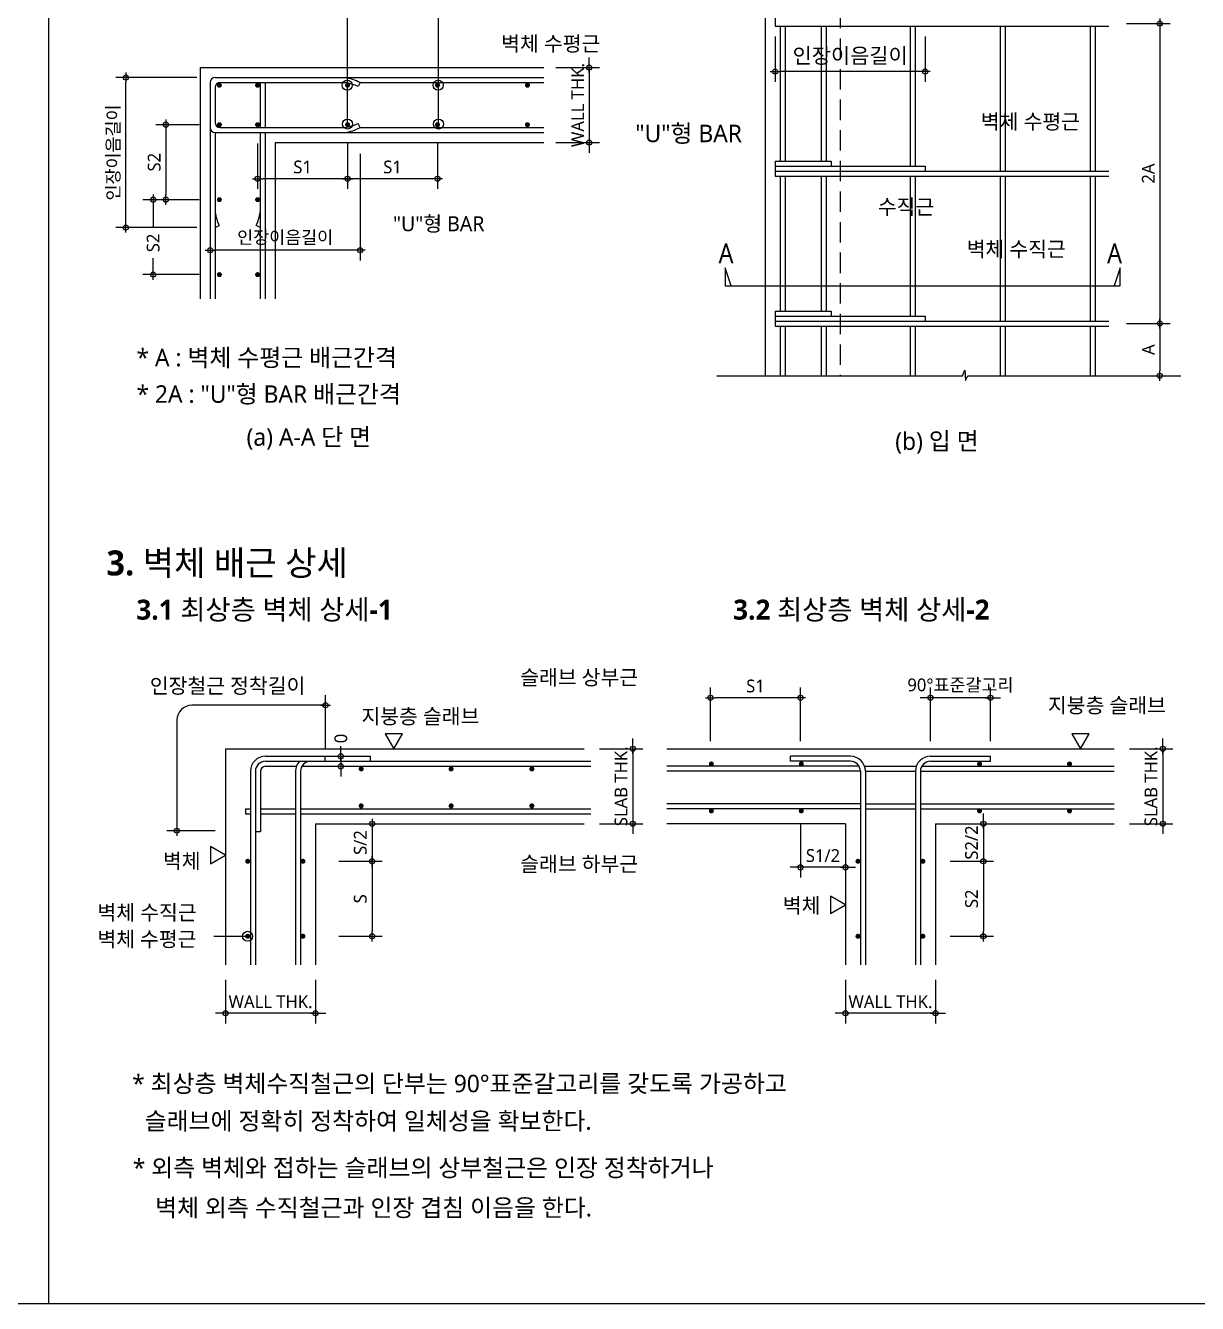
# Model space of a CAD drawing. Header units: millimetres. Extents: x 4573 to 501064, y -176100 to -4304.
# Drawn here: x 279825 to 302814, y -116700 to -91638 of the extents above; entities that cross this region are included whole.
import ezdxf
from ezdxf.enums import TextEntityAlignment as Align

# ---------------------------------------------------------------- set-up
doc = ezdxf.new("R2010")
doc.units = ezdxf.units.MM
doc.header["$LTSCALE"] = 800
doc.linetypes.add('HIDDENX2', pattern=[0.75, 0.5, -0.25])
doc.linetypes.add('PHANTOM', pattern=[25, 20, -1, 1, -1, 1, -1])
doc.layers.get('Defpoints').update_dxf_attribs({"color": 147})
for name, color, linetype in [('BAR', 40, 'Continuous'), ('BAR-S', 4, 'Continuous'), ('DIM', 7, 'Continuous'), ('ELE4', 4, 'Continuous'), ('HID', 7, 'HIDDENX2'), ('MIDDLE', 6, 'Continuous'), ('RXLEADER', 7, 'Continuous'), ('SYM', 7, 'Continuous'), ('TEXT', 3, 'Continuous'), ('W1', 2, 'Continuous')]:
    doc.layers.add(name, color=color, linetype=linetype)
doc.styles.get("Standard").update_dxf_attribs({"font": 'malgun.ttf'})
doc.styles.add('XR-SHEET-맑은고딕', font='malgun.ttf')
doc.styles.add('맑은고딕B', font='malgunbd.ttf')
doc.dimstyles.new('DIM1', dxfattribs={"dimscale": 10, "dimtxt": 3, "dimasz": 1, "dimexe": 2, "dimexo": 3, "dimgap": 1, "dimtad": 1, "dimdec": 0, "dimzin": 0, "dimdsep": 46, "dimtxsty": 'XR-SHEET-맑은고딕', "dimblk1": 'DIMDOT', "dimblk2": 'DIMDOT', "dimsah": 1, "dimcen": -1, "dimdle": 1.5, "dimclrt": 3, "dimadec": 0, "dimazin": 0, "dimtfac": 1, "dimtdec": 0, "dimtix": 1, "dimtmove": 2, "dimatfit": 3, "dimldrblk": 'DIMDOT', "dimfxl": 1, "dimtvp": 1, "dimtolj": 1, "dimtzin": 0, "dimarcsym": 0})

# ---------------------------------------------------------------- blocks, each defined once
blk = doc.blocks.new('DIMDOT')
at = {"layer": 'DIM'}
blk.add_line((1, 0), (-1, 0), dxfattribs=at)
blk.add_circle((0, 0), 0.5, dxfattribs=at)
blk = doc.blocks.new('*D306')
at = {"layer": 'Defpoints', "color": 0, "transparency": 16777216}
for p in [(297576, -104821), (297576, -105970), (298752, -105970)]:
    blk.add_point(p, dxfattribs=at)
at = {"layer": 'DIM', "color": 0, "lineweight": -2, "transparency": 16777216}
for p, q in [((297576, -105670), (297576, -104621)), ((298752, -105670), (298752, -104621)), ((297476, -104821), (297376, -104821)), ((298752, -104821), (297576, -104821)), ((298852, -104821), (298952, -104821))]:
    blk.add_line(p, q, dxfattribs=at)
at = {"layer": 'DIM', "color": 0, "lineweight": -2, "transparency": 16777216, "xscale": 100, "yscale": 100, "zscale": 100}
blk.add_blockref('DIMDOT', (297576, -104821), dxfattribs=at)
at = {"layer": 'DIM', "color": 0, "lineweight": -2, "transparency": 16777216, "xscale": 100, "yscale": 100, "zscale": 100, "rotation": 180}
blk.add_blockref('DIMDOT', (298752, -104821), dxfattribs=at)
at = {"layer": 'DIM', "color": 4, "transparency": 16777216, "insert": (298164, -104582), "char_height": 250, "attachment_point": 5}
blk.add_mtext('\\A1;90%%D표준갈고리', dxfattribs=at)
blk = doc.blocks.new('*D285')
at = {"layer": 'Defpoints', "color": 0, "transparency": 16777216}
for p in [(284377, -93651), (286142, -93651), (284377, -94643)]:
    blk.add_point(p, dxfattribs=at)
at = {"layer": 'DIM', "color": 0, "lineweight": -2, "transparency": 16777216}
for p, q in [((284377, -93951), (284377, -94843)), ((286142, -93951), (286142, -94843)), ((286042, -94643), (284477, -94643))]:
    blk.add_line(p, q, dxfattribs=at)
at = {"layer": 'DIM', "color": 0, "lineweight": -2, "transparency": 16777216, "xscale": 100, "yscale": 100, "zscale": 100, "rotation": 180}
blk.add_blockref('DIMDOT', (284377, -94643), dxfattribs=at)
at = {"layer": 'DIM', "color": 0, "lineweight": -2, "transparency": 16777216, "xscale": 100, "yscale": 100, "zscale": 100}
blk.add_blockref('DIMDOT', (286142, -94643), dxfattribs=at)
at = {"layer": 'DIM', "color": 4, "transparency": 16777216, "insert": (285260, -94413), "char_height": 250, "attachment_point": 5}
blk.add_mtext('\\A1;S1', dxfattribs=at)
blk = doc.blocks.new('*D286')
at = {"layer": 'Defpoints', "color": 0, "transparency": 16777216}
for p in [(286142, -93651), (287907, -93651), (286142, -94643)]:
    blk.add_point(p, dxfattribs=at)
at = {"layer": 'DIM', "color": 0, "lineweight": -2, "transparency": 16777216}
for p, q in [((286142, -93951), (286142, -94843)), ((287907, -93951), (287907, -94843)), ((287807, -94643), (286242, -94643))]:
    blk.add_line(p, q, dxfattribs=at)
at = {"layer": 'DIM', "color": 0, "lineweight": -2, "transparency": 16777216, "xscale": 100, "yscale": 100, "zscale": 100, "rotation": 180}
blk.add_blockref('DIMDOT', (286142, -94643), dxfattribs=at)
at = {"layer": 'DIM', "color": 0, "lineweight": -2, "transparency": 16777216, "xscale": 100, "yscale": 100, "zscale": 100}
blk.add_blockref('DIMDOT', (287907, -94643), dxfattribs=at)
at = {"layer": 'DIM', "color": 4, "transparency": 16777216, "insert": (287024, -94413), "char_height": 250, "attachment_point": 5}
blk.add_mtext('\\A1;S1', dxfattribs=at)
blk = doc.blocks.new('*D287')
at = {"layer": 'Defpoints', "color": 0, "transparency": 16777216}
for p in [(283532, -93582), (282579, -95053), (283532, -95053)]:
    blk.add_point(p, dxfattribs=at)
at = {"layer": 'DIM', "color": 0, "lineweight": -2, "transparency": 16777216}
for p, q in [((283232, -93582), (282379, -93582)), ((282579, -93682), (282579, -94953)), ((283232, -95053), (282379, -95053))]:
    blk.add_line(p, q, dxfattribs=at)
at = {"layer": 'DIM', "color": 0, "lineweight": -2, "transparency": 16777216, "xscale": 100, "yscale": 100, "zscale": 100}
for p, rotation in [((282579, -93582), 90), ((282579, -95053), 270)]:
    blk.add_blockref('DIMDOT', p, dxfattribs=dict(at, rotation=rotation))
at = {"layer": 'DIM', "color": 4, "transparency": 16777216, "insert": (282349, -94318), "char_height": 250, "attachment_point": 5, "rotation": 90}
blk.add_mtext('\\A1;S2', dxfattribs=at)
blk = doc.blocks.new('*D288')
at = {"layer": 'Defpoints', "color": 0, "transparency": 16777216}
for p in [(281794, -92659), (283488, -92659), (283488, -95600)]:
    blk.add_point(p, dxfattribs=at)
at = {"layer": 'DIM', "color": 0, "lineweight": -2, "transparency": 16777216}
for p, q in [((283188, -92659), (281594, -92659)), ((281794, -95500), (281794, -92759)), ((283188, -95600), (281594, -95600))]:
    blk.add_line(p, q, dxfattribs=at)
at = {"layer": 'DIM', "color": 0, "lineweight": -2, "transparency": 16777216, "xscale": 100, "yscale": 100, "zscale": 100}
for p, rotation in [((281794, -92659), 90), ((281794, -95600), 270)]:
    blk.add_blockref('DIMDOT', p, dxfattribs=dict(at, rotation=rotation))
at = {"layer": 'DIM', "color": 4, "transparency": 16777216, "insert": (281555, -94129), "char_height": 250, "attachment_point": 5, "rotation": 90}
blk.add_mtext('\\A1;인장이음길이', dxfattribs=at)
blk = doc.blocks.new('*D301')
at = {"layer": 'Defpoints', "color": 0, "transparency": 16777216}
for p in [(293262, -104821), (293262, -105970), (295027, -105970)]:
    blk.add_point(p, dxfattribs=at)
at = {"layer": 'DIM', "color": 0, "lineweight": -2, "transparency": 16777216}
for p, q in [((293262, -105670), (293262, -104621)), ((295027, -105670), (295027, -104621)), ((294927, -104821), (293362, -104821))]:
    blk.add_line(p, q, dxfattribs=at)
at = {"layer": 'DIM', "color": 0, "lineweight": -2, "transparency": 16777216, "xscale": 100, "yscale": 100, "zscale": 100, "rotation": 180}
blk.add_blockref('DIMDOT', (293262, -104821), dxfattribs=at)
at = {"layer": 'DIM', "color": 0, "lineweight": -2, "transparency": 16777216, "xscale": 100, "yscale": 100, "zscale": 100}
blk.add_blockref('DIMDOT', (295027, -104821), dxfattribs=at)
at = {"layer": 'DIM', "color": 4, "transparency": 16777216, "insert": (294144, -104592), "char_height": 250, "attachment_point": 5}
blk.add_mtext('\\A1;S1', dxfattribs=at)
blk = doc.blocks.new('*D302')
at = {"layer": 'Defpoints', "color": 0, "transparency": 16777216}
for p in [(283749, -110056), (285513, -110056), (283749, -111010)]:
    blk.add_point(p, dxfattribs=at)
at = {"layer": 'DIM', "color": 0, "lineweight": -2, "transparency": 16777216}
for p, q in [((283749, -110356), (283749, -111210)), ((285513, -110356), (285513, -111210)), ((283649, -111010), (283549, -111010)), ((285513, -111010), (283749, -111010)), ((285613, -111010), (285713, -111010))]:
    blk.add_line(p, q, dxfattribs=at)
at = {"layer": 'DIM', "color": 0, "lineweight": -2, "transparency": 16777216, "xscale": 100, "yscale": 100, "zscale": 100}
blk.add_blockref('DIMDOT', (283749, -111010), dxfattribs=at)
at = {"layer": 'DIM', "color": 0, "lineweight": -2, "transparency": 16777216, "xscale": 100, "yscale": 100, "zscale": 100, "rotation": 180}
blk.add_blockref('DIMDOT', (285513, -111010), dxfattribs=at)
at = {"layer": 'DIM', "color": 4, "transparency": 16777216, "insert": (284631, -110785), "char_height": 250, "attachment_point": 5}
blk.add_mtext('\\A1;WALL THK.', dxfattribs=at)
blk = doc.blocks.new('*D303')
at = {"layer": 'Defpoints', "color": 0, "transparency": 16777216}
for p in [(285668, -107293), (285668, -108028), (286622, -108028)]:
    blk.add_point(p, dxfattribs=at)
at = {"layer": 'DIM', "color": 0, "lineweight": -2, "transparency": 16777216}
for p, q in [((285968, -107293), (286822, -107293)), ((286622, -107393), (286622, -107928)), ((285968, -108028), (286822, -108028))]:
    blk.add_line(p, q, dxfattribs=at)
at = {"layer": 'DIM', "color": 0, "lineweight": -2, "transparency": 16777216, "xscale": 100, "yscale": 100, "zscale": 100}
for p, rotation in [((286622, -107293), 90), ((286622, -108028), 270)]:
    blk.add_blockref('DIMDOT', p, dxfattribs=dict(at, rotation=rotation))
at = {"layer": 'DIM', "color": 4, "transparency": 16777216, "insert": (286392, -107661), "char_height": 250, "attachment_point": 5, "rotation": 90}
blk.add_mtext('\\A1;S/2', dxfattribs=at)
blk = doc.blocks.new('*D304')
at = {"layer": 'Defpoints', "color": 0, "transparency": 16777216}
for p in [(285668, -108028), (285668, -109499), (286622, -109499)]:
    blk.add_point(p, dxfattribs=at)
at = {"layer": 'DIM', "color": 0, "lineweight": -2, "transparency": 16777216}
for p, q in [((285968, -108028), (286822, -108028)), ((286622, -108128), (286622, -109399)), ((285968, -109499), (286822, -109499))]:
    blk.add_line(p, q, dxfattribs=at)
at = {"layer": 'DIM', "color": 0, "lineweight": -2, "transparency": 16777216, "xscale": 100, "yscale": 100, "zscale": 100}
for p, rotation in [((286622, -108028), 90), ((286622, -109499), 270)]:
    blk.add_blockref('DIMDOT', p, dxfattribs=dict(at, rotation=rotation))
at = {"layer": 'DIM', "color": 4, "transparency": 16777216, "insert": (286392, -108764), "char_height": 250, "attachment_point": 5, "rotation": 90}
blk.add_mtext('\\A1;S', dxfattribs=at)
blk = doc.blocks.new('*D305')
at = {"layer": 'Defpoints', "color": 0, "transparency": 16777216}
for p in [(285302, -105970), (285302, -106166), (286010, -106166)]:
    blk.add_point(p, dxfattribs=at)
at = {"layer": 'DIM', "color": 0, "lineweight": -2, "transparency": 16777216}
for p, q in [((285602, -105970), (286210, -105970)), ((286010, -105870), (286010, -105770)), ((286010, -105970), (286010, -106166)), ((285602, -106166), (286210, -106166)), ((286010, -106266), (286010, -106366))]:
    blk.add_line(p, q, dxfattribs=at)
at = {"layer": 'DIM', "color": 0, "lineweight": -2, "transparency": 16777216, "xscale": 100, "yscale": 100, "zscale": 100}
for p, rotation in [((286010, -105970), 270), ((286010, -106166), 90)]:
    blk.add_blockref('DIMDOT', p, dxfattribs=dict(at, rotation=rotation))
at = {"layer": 'DIM', "color": 4, "transparency": 16777216, "insert": (286010, -105621), "char_height": 250, "attachment_point": 5, "rotation": 90}
blk.add_mtext('\\A1;0', dxfattribs=at)
blk = doc.blocks.new('*D307')
at = {"layer": 'Defpoints', "color": 0, "transparency": 16777216}
for p in [(295909, -110056), (297674, -110056), (295909, -111010)]:
    blk.add_point(p, dxfattribs=at)
at = {"layer": 'DIM', "color": 0, "lineweight": -2, "transparency": 16777216}
for p, q in [((295909, -110356), (295909, -111210)), ((297674, -110356), (297674, -111210)), ((295809, -111010), (295709, -111010)), ((297674, -111010), (295909, -111010)), ((297774, -111010), (297874, -111010))]:
    blk.add_line(p, q, dxfattribs=at)
at = {"layer": 'DIM', "color": 0, "lineweight": -2, "transparency": 16777216, "xscale": 100, "yscale": 100, "zscale": 100}
blk.add_blockref('DIMDOT', (295909, -111010), dxfattribs=at)
at = {"layer": 'DIM', "color": 0, "lineweight": -2, "transparency": 16777216, "xscale": 100, "yscale": 100, "zscale": 100, "rotation": 180}
blk.add_blockref('DIMDOT', (297674, -111010), dxfattribs=at)
at = {"layer": 'DIM', "color": 4, "transparency": 16777216, "insert": (296791, -110785), "char_height": 250, "attachment_point": 5}
blk.add_mtext('\\A1;WALL THK.', dxfattribs=at)
blk = doc.blocks.new('*D308')
at = {"layer": 'Defpoints', "color": 0, "transparency": 16777216}
for p in [(297660, -107293), (297660, -108028), (298614, -108028)]:
    blk.add_point(p, dxfattribs=at)
at = {"layer": 'DIM', "color": 0, "lineweight": -2, "transparency": 16777216}
for p, q in [((298614, -107193), (298614, -107093)), ((297960, -107293), (298814, -107293)), ((298614, -107293), (298614, -108028)), ((297960, -108028), (298814, -108028)), ((298614, -108128), (298614, -108228))]:
    blk.add_line(p, q, dxfattribs=at)
at = {"layer": 'DIM', "color": 0, "lineweight": -2, "transparency": 16777216, "xscale": 100, "yscale": 100, "zscale": 100}
for p, rotation in [((298614, -107293), 270), ((298614, -108028), 90)]:
    blk.add_blockref('DIMDOT', p, dxfattribs=dict(at, rotation=rotation))
at = {"layer": 'DIM', "color": 4, "transparency": 16777216, "insert": (298384, -107661), "char_height": 250, "attachment_point": 5, "rotation": 90}
blk.add_mtext('\\A1;S2/2', dxfattribs=at)
blk = doc.blocks.new('*D309')
at = {"layer": 'Defpoints', "color": 0, "transparency": 16777216}
for p in [(295027, -106999), (295909, -106999), (295027, -108147)]:
    blk.add_point(p, dxfattribs=at)
at = {"layer": 'DIM', "color": 0, "lineweight": -2, "transparency": 16777216}
for p, q in [((295027, -107299), (295027, -108347)), ((295909, -107299), (295909, -108347)), ((294927, -108147), (294827, -108147)), ((295909, -108147), (295027, -108147)), ((296009, -108147), (296109, -108147))]:
    blk.add_line(p, q, dxfattribs=at)
at = {"layer": 'DIM', "color": 0, "lineweight": -2, "transparency": 16777216, "xscale": 100, "yscale": 100, "zscale": 100}
blk.add_blockref('DIMDOT', (295027, -108147), dxfattribs=at)
at = {"layer": 'DIM', "color": 0, "lineweight": -2, "transparency": 16777216, "xscale": 100, "yscale": 100, "zscale": 100, "rotation": 180}
blk.add_blockref('DIMDOT', (295909, -108147), dxfattribs=at)
at = {"layer": 'DIM', "color": 4, "transparency": 16777216, "insert": (295468, -107918), "char_height": 250, "attachment_point": 5}
blk.add_mtext('\\A1;S1/2', dxfattribs=at)
blk = doc.blocks.new('*D310')
at = {"layer": 'Defpoints', "color": 0, "transparency": 16777216}
for p in [(297660, -108028), (297660, -109499), (298614, -109499)]:
    blk.add_point(p, dxfattribs=at)
at = {"layer": 'DIM', "color": 0, "lineweight": -2, "transparency": 16777216}
for p, q in [((297960, -108028), (298814, -108028)), ((298614, -108128), (298614, -109399)), ((297960, -109499), (298814, -109499))]:
    blk.add_line(p, q, dxfattribs=at)
at = {"layer": 'DIM', "color": 0, "lineweight": -2, "transparency": 16777216, "xscale": 100, "yscale": 100, "zscale": 100}
for p, rotation in [((298614, -108028), 90), ((298614, -109499), 270)]:
    blk.add_blockref('DIMDOT', p, dxfattribs=dict(at, rotation=rotation))
at = {"layer": 'DIM', "color": 4, "transparency": 16777216, "insert": (298384, -108764), "char_height": 250, "attachment_point": 5, "rotation": 90}
blk.add_mtext('\\A1;S2', dxfattribs=at)
blk = doc.blocks.new('*D311')
at = {"layer": 'Defpoints', "color": 0, "transparency": 16777216}
for p in [(283532, -95053), (282328, -96523), (283532, -96523)]:
    blk.add_point(p, dxfattribs=at)
at = {"layer": 'DIM', "color": 0, "lineweight": -2, "transparency": 16777216}
for p, q in [((283232, -95053), (282128, -95053)), ((282328, -95153), (282328, -95605)), ((282328, -96423), (282328, -96198)), ((283232, -96523), (282128, -96523))]:
    blk.add_line(p, q, dxfattribs=at)
at = {"layer": 'DIM', "color": 0, "lineweight": -2, "transparency": 16777216, "xscale": 100, "yscale": 100, "zscale": 100}
for p, rotation in [((282328, -95053), 90), ((282328, -96523), 270)]:
    blk.add_blockref('DIMDOT', p, dxfattribs=dict(at, rotation=rotation))
at = {"layer": 'DIM', "color": 4, "transparency": 16777216, "insert": (282328, -95901), "char_height": 250, "attachment_point": 5, "rotation": 90}
blk.add_mtext('\\A1;S2', dxfattribs=at)
blk = doc.blocks.new('*D313')
at = {"layer": 'Defpoints', "color": 0, "transparency": 16777216}
for p in [(289930, -92463), (289930, -93933), (290884, -93933)]:
    blk.add_point(p, dxfattribs=at)
at = {"layer": 'DIM', "color": 0, "lineweight": -2, "transparency": 16777216}
for p, q in [((290230, -92463), (291084, -92463)), ((290884, -92363), (290884, -92263)), ((290884, -92463), (290884, -93933)), ((290230, -93933), (291084, -93933)), ((290884, -94033), (290884, -94133))]:
    blk.add_line(p, q, dxfattribs=at)
at = {"layer": 'DIM', "color": 0, "lineweight": -2, "transparency": 16777216, "xscale": 100, "yscale": 100, "zscale": 100}
for p, rotation in [((290884, -92463), 270), ((290884, -93933), 90)]:
    blk.add_blockref('DIMDOT', p, dxfattribs=dict(at, rotation=rotation))
at = {"layer": 'DIM', "color": 4, "transparency": 16777216, "insert": (290659, -93198), "char_height": 250, "attachment_point": 5, "rotation": 90}
blk.add_mtext('\\A1;WALL THK.', dxfattribs=at)
blk = doc.blocks.new('*D291')
at = {"layer": 'Defpoints', "color": 0, "transparency": 16777216}
for p in [(301122, -91600), (301122, -97482), (302076, -97482)]:
    blk.add_point(p, dxfattribs=at)
at = {"layer": 'DIM', "color": 0, "lineweight": -2, "transparency": 16777216}
for p, q in [((301422, -91600), (302276, -91600)), ((302076, -91700), (302076, -97382)), ((301422, -97482), (302276, -97482))]:
    blk.add_line(p, q, dxfattribs=at)
at = {"layer": 'DIM', "color": 0, "lineweight": -2, "transparency": 16777216, "xscale": 100, "yscale": 100, "zscale": 100}
for p, rotation in [((302076, -91600), 90), ((302076, -97482), 270)]:
    blk.add_blockref('DIMDOT', p, dxfattribs=dict(at, rotation=rotation))
at = {"layer": 'DIM', "color": 4, "transparency": 16777216, "insert": (301850, -94541), "char_height": 250, "attachment_point": 5, "rotation": 90}
blk.add_mtext('\\A1;2A', dxfattribs=at)
blk = doc.blocks.new('*D297')
at = {"layer": 'Defpoints', "color": 0, "transparency": 16777216}
for p in [(301122, -97482), (301122, -98507), (302076, -98507)]:
    blk.add_point(p, dxfattribs=at)
at = {"layer": 'DIM', "color": 0, "lineweight": -2, "transparency": 16777216}
for p, q in [((301422, -97482), (302276, -97482)), ((302076, -97582), (302076, -98407)), ((301422, -98507), (302276, -98507))]:
    blk.add_line(p, q, dxfattribs=at)
at = {"layer": 'DIM', "color": 0, "lineweight": -2, "transparency": 16777216, "xscale": 100, "yscale": 100, "zscale": 100}
for p, rotation in [((302076, -97482), 90), ((302076, -98507), 270)]:
    blk.add_blockref('DIMDOT', p, dxfattribs=dict(at, rotation=rotation))
at = {"layer": 'DIM', "color": 4, "transparency": 16777216, "insert": (301851, -97995), "char_height": 250, "attachment_point": 5, "rotation": 90}
blk.add_mtext('\\A1;A', dxfattribs=at)
blk = doc.blocks.new('*D338')
at = {"layer": 'Defpoints', "color": 0, "transparency": 16777216}
for p in [(301180, -105822), (301180, -107293), (302133, -107293)]:
    blk.add_point(p, dxfattribs=at)
at = {"layer": 'DIM', "color": 0, "lineweight": -2, "transparency": 16777216}
for p, q in [((302133, -105722), (302133, -105622)), ((301480, -105822), (302333, -105822)), ((302133, -105822), (302133, -107293)), ((301480, -107293), (302333, -107293)), ((302133, -107393), (302133, -107493))]:
    blk.add_line(p, q, dxfattribs=at)
at = {"layer": 'DIM', "color": 0, "lineweight": -2, "transparency": 16777216, "xscale": 100, "yscale": 100, "zscale": 100}
for p, rotation in [((302133, -105822), 270), ((302133, -107293), 90)]:
    blk.add_blockref('DIMDOT', p, dxfattribs=dict(at, rotation=rotation))
at = {"layer": 'DIM', "color": 4, "transparency": 16777216, "insert": (301904, -106558), "char_height": 250, "attachment_point": 5, "rotation": 90}
blk.add_mtext('\\A1;\\A1;SLAB THK.', dxfattribs=at)
blk = doc.blocks.new('*D339')
at = {"layer": 'Defpoints', "color": 0, "transparency": 16777216}
for p in [(290784, -105822), (290784, -107293), (291737, -107293)]:
    blk.add_point(p, dxfattribs=at)
at = {"layer": 'DIM', "color": 0, "lineweight": -2, "transparency": 16777216}
for p, q in [((291737, -105722), (291737, -105622)), ((291084, -105822), (291937, -105822)), ((291737, -105822), (291737, -107293)), ((291084, -107293), (291937, -107293)), ((291737, -107393), (291737, -107493))]:
    blk.add_line(p, q, dxfattribs=at)
at = {"layer": 'DIM', "color": 0, "lineweight": -2, "transparency": 16777216, "xscale": 100, "yscale": 100, "zscale": 100}
for p, rotation in [((291737, -105822), 270), ((291737, -107293), 90)]:
    blk.add_blockref('DIMDOT', p, dxfattribs=dict(at, rotation=rotation))
at = {"layer": 'DIM', "color": 4, "transparency": 16777216, "insert": (291508, -106558), "char_height": 250, "attachment_point": 5, "rotation": 90}
blk.add_mtext('\\A1;\\A1;SLAB THK.', dxfattribs=at)
blk = doc.blocks.new('*D346')
at = {"layer": 'Defpoints', "color": 0, "transparency": 16777216}
for p in [(283446, -93818), (286387, -93855), (283446, -96045)]:
    blk.add_point(p, dxfattribs=at)
at = {"layer": 'DIM', "color": 0, "lineweight": -2, "transparency": 16777216}
for p, q in [((283446, -94118), (283446, -96245)), ((286387, -94155), (286387, -96245)), ((286287, -96045), (283546, -96045))]:
    blk.add_line(p, q, dxfattribs=at)
at = {"layer": 'DIM', "color": 0, "lineweight": -2, "transparency": 16777216, "xscale": 100, "yscale": 100, "zscale": 100, "rotation": 180}
blk.add_blockref('DIMDOT', (283446, -96045), dxfattribs=at)
at = {"layer": 'DIM', "color": 0, "lineweight": -2, "transparency": 16777216, "xscale": 100, "yscale": 100, "zscale": 100}
blk.add_blockref('DIMDOT', (286387, -96045), dxfattribs=at)
at = {"layer": 'DIM', "color": 4, "transparency": 16777216, "insert": (284917, -95805), "char_height": 250, "attachment_point": 5}
blk.add_mtext('\\A1;\\A1;인장이음길이', dxfattribs=at)
blk = doc.blocks.new('*D347')
at = {"layer": 'Defpoints', "color": 0, "transparency": 16777216}
for p in [(294530, -91551), (297472, -91551), (294530, -92542)]:
    blk.add_point(p, dxfattribs=at)
at = {"layer": 'DIM', "color": 0, "lineweight": -2, "transparency": 16777216}
for p, q in [((294530, -91851), (294530, -92742)), ((297472, -91851), (297472, -92742)), ((297372, -92542), (294630, -92542))]:
    blk.add_line(p, q, dxfattribs=at)
at = {"layer": 'DIM', "color": 0, "lineweight": -2, "transparency": 16777216, "xscale": 100, "yscale": 100, "zscale": 100, "rotation": 180}
blk.add_blockref('DIMDOT', (294530, -92542), dxfattribs=at)
at = {"layer": 'DIM', "color": 0, "lineweight": -2, "transparency": 16777216, "xscale": 100, "yscale": 100, "zscale": 100}
blk.add_blockref('DIMDOT', (297472, -92542), dxfattribs=at)
at = {"layer": 'DIM', "color": 3, "transparency": 16777216, "insert": (296001, -92246), "char_height": 300, "attachment_point": 5, "style": 'XR-SHEET-맑은고딕'}
blk.add_mtext('\\A1;인장이음길이', dxfattribs=at)

msp = doc.modelspace()

# ---------------------------------------------------------------- linework, layer by layer
for points in [[(287220.5, -105528.3), (286880.9, -105528.3), (287050.7, -105822.5)], [(300688, -105528.3), (300348.3, -105528.3), (300518.1, -105822.5)], [(283454.4, -107737.9), (283454.4, -108077.5), (283748.5, -107907.7)], [(295614.8, -108711.9), (295614.8, -109051.6), (295909, -108881.8)]]:
    msp.add_lwpolyline(points, close=True)
at = {"layer": 'BAR'}
for p, q in [((294530.4, -91453.1), (294530.4, -91649.1)), ((294530.4, -91649.1), (301075.7, -91649.1)), ((294628.5, -91649.1), (294628.5, -94296.2)), ((294726.5, -91649.1), (294726.5, -94296.2)), ((295435.6, -91649.1), (295435.6, -94296.2)), ((295533.6, -91649.1), (295533.6, -94296.2)), ((297177.5, -91649.1), (297177.5, -94396.3)), ((297275.5, -91649.1), (297275.5, -94396.3)), ((298942.2, -91649.1), (298942.2, -94492.3)), ((299040.2, -91649.1), (299040.2, -94492.3)), ((300706.9, -91649.1), (300706.9, -94492.3)), ((300804.9, -91649.1), (300804.9, -94492.3)), ((283544.1, -92658.7), (286093.1, -92658.7)), ((286093.1, -92658.7), (289991.3, -92658.7)), ((283446, -92756.8), (283446, -93639.1)), ((283544.1, -92854.8), (283544.1, -93541.1)), ((283642.1, -92756.8), (286093.1, -92756.8)), ((284426.4, -92756.8), (284426.4, -93639.1)), ((284524.5, -92756.8), (284524.5, -93639.1)), ((286387.2, -92756.8), (286349.9, -92836.4)), ((286387.2, -92756.8), (289991.3, -92756.8)), ((283446, -93639.1), (283446, -97000.4)), ((283642.1, -93639.1), (286093.1, -93639.1)), ((286387.2, -93639.1), (286349.9, -93559.5)), ((286387.2, -93639.1), (289991.3, -93639.1)), ((283544.1, -93737.1), (283544.1, -97000.4)), ((283544.1, -93737.1), (286093.1, -93737.1)), ((284426.4, -93737.1), (284426.4, -97000.4)), ((284524.5, -93737.1), (284524.5, -97000.4)), ((286093.1, -93737.1), (289991.3, -93737.1)), ((294530.4, -94296.2), (295631.6, -94296.2)), ((294530.4, -94296.2), (294530.4, -94590.3)), ((294530.4, -94396.3), (297471.6, -94396.3)), ((295631.6, -94296.2), (295631.6, -94396.3)), ((297471.6, -94396.3), (297471.6, -94496.4)), ((294530.4, -94492.3), (301075.7, -94492.3)), ((294530.4, -94590.3), (301075.7, -94590.3)), ((294628.5, -94590.3), (294628.5, -97237.4)), ((294726.5, -94590.3), (294726.5, -97237.4)), ((295435.6, -94590.3), (295435.6, -97237.4)), ((295533.6, -94590.3), (295533.6, -97237.4)), ((297177.5, -94590.3), (297177.5, -97335.4)), ((297275.5, -94590.3), (297275.5, -97335.4)), ((298942.2, -94590.3), (298942.2, -97433.4)), ((299040.2, -94590.3), (299040.2, -97433.4)), ((300706.9, -94590.3), (300706.9, -97433.4)), ((300804.9, -94590.3), (300804.9, -97433.4)), ((283544.1, -95599.9), (283623.7, -95562.6)), ((284426.4, -95599.9), (284346.8, -95562.6)), ((294530.4, -97237.4), (294530.4, -97433.4)), ((294530.4, -97237.4), (295631.6, -97237.4)), ((295631.6, -97237.4), (295631.6, -97335.4)), ((294530.4, -97335.4), (297471.6, -97335.4)), ((294530.4, -97335.4), (294530.4, -97531.5)), ((294530.4, -97433.4), (301075.7, -97433.4)), ((297471.6, -97335.4), (297471.6, -97433.4)), ((294530.4, -97531.5), (301075.7, -97531.5)), ((294628.5, -97531.5), (294628.5, -98507.4)), ((294726.5, -97531.5), (294726.5, -98507.4)), ((295435.6, -97531.5), (295435.6, -98507.4)), ((295533.6, -97531.5), (295533.6, -98507.4)), ((297177.5, -97531.5), (297177.5, -98507.4)), ((297275.5, -97531.5), (297275.5, -98507.4)), ((298942.2, -97531.5), (298942.2, -98507.4)), ((299040.2, -97531.5), (299040.2, -98507.4)), ((300706.9, -97531.5), (300706.9, -98507.4)), ((300804.9, -97531.5), (300804.9, -98507.4)), ((284529.1, -105969.5), (285705.6, -105969.5)), ((285415.2, -105969.5), (286591.7, -105969.5)), ((285705.6, -106067.6), (285705.6, -105969.5)), ((286591.7, -106067.6), (286591.7, -105969.5)), ((296007, -105969.5), (294830.5, -105969.5)), ((294830.5, -106067.6), (294830.5, -105969.5)), ((296007, -105969.5), (295716.6, -105969.5)), ((297575.6, -105969.5), (297866, -105969.5)), ((297575.6, -105969.5), (298752.1, -105969.5)), ((298752.1, -106067.6), (298752.1, -105969.5)), ((284529.1, -106067.6), (284840.5, -106067.6)), ((284529.1, -106165.6), (285137.9, -106165.6)), ((284840.5, -106067.6), (290914.7, -106067.6)), ((285245.4, -106165.6), (290914.7, -106165.6)), ((296176.8, -106165.6), (292402.9, -106165.6)), ((296007, -106067.6), (294830.5, -106067.6)), ((296284.3, -106165.6), (297298.3, -106165.6)), ((297405.8, -106165.6), (301179.7, -106165.6)), ((297575.6, -106067.6), (298752.1, -106067.6)), ((284235, -106263.6), (284235, -110056.1)), ((284333, -106263.6), (284333, -110056.1)), ((284431, -106263.6), (284431, -107442.8)), ((285121.1, -106263.6), (285121.1, -110056.1)), ((285219.1, -106263.6), (285219.1, -110056.1)), ((296203.1, -106263.6), (292402.9, -106263.6)), ((296203.1, -106263.6), (296203.1, -110056.1)), ((296301.1, -106263.6), (296301.1, -110056.1)), ((296301.1, -106263.6), (297281.5, -106263.6)), ((297281.5, -106263.6), (297281.5, -110056.1)), ((297379.5, -106263.6), (301179.7, -106263.6)), ((297379.5, -106263.6), (297379.5, -110056.1)), ((284136.9, -106998.9), (284235, -106998.9)), ((284136.9, -106998.9), (284136.9, -107097)), ((284431, -106998.9), (285121.1, -106998.9)), ((285219.1, -106998.9), (290914.7, -106998.9)), ((296203.1, -106900.9), (292402.9, -106900.9)), ((296203.1, -106998.9), (292402.9, -106998.9)), ((296301.1, -106900.9), (297281.5, -106900.9)), ((296301.1, -106998.9), (297281.5, -106998.9)), ((297379.5, -106900.9), (301179.7, -106900.9)), ((297379.5, -106998.9), (301179.7, -106998.9)), ((284136.9, -107097), (284235, -107097)), ((284431, -107097), (285121.1, -107097)), ((285219.1, -107097), (290914.7, -107097)), ((284333, -107442.8), (284431, -107442.8))]:
    msp.add_line(p, q, dxfattribs=at)
for centre, radius, start, end in [((283544.1, -92756.8), 98, 90, 180), ((285933.6, -93627.5), 981.8, 62.48113, 80.64897), ((283642.1, -92854.8), 98, 90, 180), ((285933.6, -93725.5), 981.8, 64.90803, 80.64897), ((283544.1, -93639.1), 98, 180, 270), ((283642.1, -93541.1), 98, 180, 270), ((285933.6, -92670.3), 981.8, 279.35103, 295.09197), ((285933.6, -92768.4), 981.8, 279.35103, 297.51887), ((284512.9, -95146.2), 981.8, 189.35103, 205.09197), ((283457.7, -95146.2), 981.8, 334.90803, 350.64897), ((284529.1, -106263.6), 294.1, 90, 180), ((296007, -106263.6), 294.1, 0, 90), ((297575.6, -106263.6), 294.1, 90, 180), ((284529.1, -106263.6), 196.1, 90, 180), ((284529.1, -106263.6), 98, 90, 180), ((285415.2, -106263.6), 294.1, 138.18969, 180), ((285415.2, -106263.6), 196.1, 90, 180), ((296007, -106263.6), 196.1, 0, 90), ((297575.6, -106263.6), 196.1, 90, 180)]:
    msp.add_arc(centre, radius, start, end, dxfattribs=at)
at = {"layer": 'BAR-S', "const_width": 49}
for points in [[(283602.6, -92809.2, 1), (283651.7, -92809.2, 1)], [(284352.2, -92809.2, 1), (284401.3, -92809.2, 1)], [(286116.9, -92809.2, 1), (286166, -92809.2, 1)], [(287881.6, -92809.2, 1), (287930.7, -92809.2, 1)], [(289646.4, -92809.2, 1), (289695.4, -92809.2, 1)], [(283602.6, -93582.3, 1), (283651.7, -93582.3, 1)], [(284352.2, -93582.3, 1), (284401.3, -93582.3, 1)], [(286116.9, -93582.3, 1), (286166, -93582.3, 1)], [(287881.6, -93582.3, 1), (287930.7, -93582.3, 1)], [(289646.4, -93582.3, 1), (289695.4, -93582.3, 1)], [(283602.6, -95052.9, 1), (283651.7, -95052.9, 1)], [(284352.2, -95052.9, 1), (284401.3, -95052.9, 1)], [(283602.6, -96523.5, 1), (283651.7, -96523.5, 1)], [(284352.2, -96523.5, 1), (284401.3, -96523.5, 1)], [(286384.3, -106218, 1), (286433.4, -106218, 1)], [(288149, -106218, 1), (288198.1, -106218, 1)], [(289732.3, -106218, 1), (289781.3, -106218, 1)], [(293253.9, -106120, 1), (293302.9, -106120, 1)], [(295018.6, -106120, 1), (295067.6, -106120, 1)], [(298564, -106120, -1), (298515, -106120, -1)], [(300328.7, -106120, -1), (300279.7, -106120, -1)], [(286384.3, -106942.1, 1), (286433.4, -106942.1, 1)], [(288149, -106942.1, 1), (288198.1, -106942.1, 1)], [(289732.3, -106942.1, 1), (289781.3, -106942.1, 1)], [(293253.9, -107040.2, 1), (293302.9, -107040.2, 1)], [(295018.6, -107040.2, 1), (295067.6, -107040.2, 1)], [(298564, -107040.2, -1), (298515, -107040.2, -1)], [(300328.7, -107040.2, -1), (300279.7, -107040.2, -1)], [(284159, -108028.3, 1), (284208, -108028.3, 1)], [(285243, -108028.3, 1), (285292, -108028.3, 1)], [(296179.2, -108028.3, -1), (296130.2, -108028.3, -1)], [(297403.4, -108028.3, 1), (297452.4, -108028.3, 1)], [(284159, -109498.9, 1), (284208, -109498.9, 1)], [(285243, -109498.9, 1), (285292, -109498.9, 1)], [(296179.2, -109498.9, -1), (296130.2, -109498.9, -1)], [(297403.4, -109498.9, 1), (297452.4, -109498.9, 1)]]:
    msp.add_lwpolyline(points, format="xyb", close=True, dxfattribs=at)
at = {"layer": 'DIM'}
for p, q in [((283446, -93700.2), (283446, -95959.6)), ((285710.8, -104968.3), (283089.2, -104968.3)), ((285710.8, -105822.5), (285710.8, -104772.2)), ((282795.1, -105262.4), (282795.1, -107428.5)), ((283547.6, -107428.5), (282599, -107428.5))]:
    msp.add_line(p, q, dxfattribs=at)
msp.add_arc((283089.2, -105262.4), 294.1, 90, 180, dxfattribs=at)
at = {"layer": 'ELE4', "color": 2}
msp.add_line((280283.3, -116700), (280283.3, -65400), dxfattribs=at)
at = {"layer": 'ELE4'}
msp.add_lwpolyline([(256950, -116700), (325650, -116700), (325650, -65400), (256950, -65400)], close=True, dxfattribs=at)
at = {"layer": 'HID'}
msp.add_line((295804.9, -90091.3), (295804.9, -98507.4), dxfattribs=at)
at = {"layer": 'RXLEADER'}
msp.add_line((283515.5, -109499.8), (284235, -109499.8), dxfattribs=at)
for points in [[(286140.6, -93569.8), (286140.6, -90916.8), (286681.9, -90916.8)], [(287925.9, -93569.8), (287925.9, -91395.1), (288467.1, -91395.1)]]:
    msp.add_lwpolyline(points, dxfattribs=at)
for points in [[(285263.4, -92658.7, 0, 98, 0), (285263.4, -92364.6, 0, 0, 0), (285263.4, -91147.4, 0, 0, 0), (284810.2, -91147.4, 0, 0, 0)], [(288606.7, -93639.1, 0, 98, 0), (288606.7, -93345, 0, 0, 0), (288606.7, -91956.3, 0, 0, 0), (289059.8, -91956.3, 0, 0, 0)], [(298096, -94492.3, 0, 98, 0), (298096, -94198.2, 0, 0, 0), (298096, -93522, 0, 0, 0), (298549.2, -93522, 0, 0, 0)], [(296525.4, -94394.2, 0, 98, 0), (296525.4, -94100.1, 0, 0, 0), (296525.4, -93803.2, 0, 0, 0), (294189.1, -93803.2, 0, 0, 0)], [(295533.6, -95168.9, 0, 98, 0), (295827.7, -95168.9, 0, 0, 0), (296458.2, -95168.9, 0, 0, 0)], [(284387.1, -95502.2, 0, 98, 0), (284681.2, -95502.2, 0, 0, 0), (286996.4, -95502.2, 0, 0, 0)], [(297275.5, -95998, 0, 98, 0), (297569.7, -95998, 0, 0, 0), (298200.1, -95998, 0, 0, 0)], [(289041.4, -106067.6, 0, 98, 0), (289041.4, -105773.4, 0, 0, 0), (289041.4, -104443.9, 0, 0, 0), (289494.6, -104443.9, 0, 0, 0)], [(289041.4, -107097, 0, 98, 0), (289041.4, -107391.1, 0, 0, 0), (289041.4, -108133.5, 0, 0, 0), (289494.6, -108133.5, 0, 0, 0)], [(284235, -109046.7, 0, 98, 0), (283940.8, -109046.7, 0, 0, 0), (283515.5, -109046.7, 0, 0, 0)]]:
    msp.add_lwpolyline(points, format="xyseb", dxfattribs=at)
for centre in [(286133.9, -92809.2), (287919.1, -92809.2), (286140.6, -93569.8), (287925.9, -93569.8), (284180.2, -109499.4)]:
    msp.add_circle(centre, 98, dxfattribs=at)
at = {"layer": 'SYM', "linetype": 'PHANTOM'}
msp.add_lwpolyline([(293664.1, -96742.6), (293546.4, -96389.7), (293546.4, -96742.6), (301301.1, -96742.6), (301301.1, -96389.7), (301183.4, -96742.6)], dxfattribs=at)
at = {"layer": 'SYM'}
msp.add_lwpolyline([(293386, -98507.4), (298203, -98507.4), (298252.7, -98395.8), (298261.4, -98601.2), (298310.4, -98507.4), (302489.1, -98507.4)], dxfattribs=at)
at = {"layer": 'W1'}
for p, q in [((294334.4, -90091.3), (294334.4, -98507.4)), ((283250, -92462.6), (283250, -97000.4)), ((283250, -92462.6), (289991.3, -92462.6)), ((284720.6, -93933.2), (284720.6, -97000.4)), ((284720.6, -93933.2), (289991.3, -93933.2)), ((283748.5, -105822.5), (290784, -105822.5)), ((283748.5, -105822.5), (283748.5, -110056.1)), ((292402.9, -105822.5), (301179.7, -105822.5)), ((285513.3, -107293), (290784, -107293)), ((285513.3, -107293), (285513.3, -110056.1)), ((295909, -107293), (292402.9, -107293)), ((295909, -107293), (295909, -110056.1)), ((297673.7, -107293), (301179.7, -107293)), ((297673.7, -107293), (297673.7, -110056.1))]:
    msp.add_line(p, q, dxfattribs=at)

# ---------------------------------------------------------------- block references
at = {"layer": 'DIM', "xscale": 98.0392156862745, "yscale": 98.0392156862745, "zscale": 98.0392156862745}
for p, rotation in [((285710.8, -104968.3), 180), ((282795.1, -107428.5), 90)]:
    msp.add_blockref('DIMDOT', p, dxfattribs=dict(at, rotation=rotation))

# ---------------------------------------------------------------- texts
at = {"layer": 'DIM', "insert": (283787.9, -104603.9), "char_height": 294.12, "attachment_point": 5, "style": 'XR-SHEET-맑은고딕'}
msp.add_mtext('인장철근 정착길이', dxfattribs=at)
at = {"layer": 'MIDDLE', "style": '맑은고딕B'}
msp.add_text('3. 벽체 배근 상세', height=490.196, dxfattribs=at).set_placement((281410.9, -102422.8))
at = {"layer": 'TEXT', "linetype": 'Continuous', "style": 'XR-SHEET-맑은고딕'}
for s, height, p in [('벽체 수평근', 294.12, (289155.3, -92140.7)), ('벽체 수평근', 294.12, (298563.8, -93668.7)), ('"U"형 BAR', 343.14, (291786.5, -93925.4)), ('수직근', 294.12, (296544.3, -95340.8)), ('"U"형 BAR', 294.12, (287034.2, -95671.8)), ('벽체 수직근', 294.12, (298286.2, -96169.9)), ('* A : 벽체 수평근 배근간격', 343.137, (282000.9, -98321.2)), ('* 2A : "U"형 BAR 배근간격', 343.137, (282000.9, -99036.9)), ('(a) A-A 단 면', 343.137, (284160.1, -99878.8)), ('(b) 입 면', 343.14, (296885.3, -99959.8)), ('슬래브 상부근', 294.12, (289528.2, -104570.5)), ('지붕층 슬래브', 294.12, (286413.7, -105333.6)), ('지붕층 슬래브', 294.12, (299881.2, -105117)), ('벽체', 294.12, (282519.7, -108170.8)), ('슬래브 하부근', 294.12, (289528.2, -108229.9)), ('벽체', 294.12, (294680.1, -109043.1)), ('벽체 수직근', 294.12, (281236.1, -109180.4)), ('벽체 수평근', 294.12, (281232.6, -109702.6)), ('* 최상층 벽체수직철근의 단부는 90%%D표준갈고리를 갖도록 가공하고', 343.137, (281916.2, -112558.2)), ('슬래브에 정확히 정착하여 일체성을 확보한다.', 343.137, (282162.4, -113293.5)), ('* 외측 벽체와 접하는 슬래브의 상부철근은 인장 정착하거나', 343.137, (281928, -114211.2)), ('벽체 외측 수직철근과 인장 겹침 이음을 한다.', 343.137, (282366.9, -114993.7))]:
    msp.add_text(s, height=height, dxfattribs=at).set_placement(p)
at = {"layer": 'TEXT', "linetype": 'Continuous', "style": 'XR-SHEET-맑은고딕', "width": 0.9}
for p in [(293566.3, -96105.2), (301189, -96105.2)]:
    msp.add_text('A', height=392.2, dxfattribs=at).set_placement(p, align=Align.MIDDLE_CENTER)
at = {"layer": 'TEXT', "style": '맑은고딕B'}
for s, p in [('3.1 최상층 벽체 상세-1', (281999.1, -103289.5)), ('3.2 최상층 벽체 상세-2', (293706.4, -103289.5))]:
    msp.add_text(s, height=392.157, dxfattribs=at).set_placement(p)

# ---------------------------------------------------------------- dimensions: what is measured, and where the dimension line sits
at = {"layer": 'DIM'}
for base, p1, p2, angle, text, override, picture, middle in [((294530.4, -92542.5), (297471.6, -91551.1), (294530.4, -91551.1), 180, '인장이음길이', {"dimscale": 100}, '*D347', (296001, -92245.9)), ((302075.8, -97482.5), (301122.3, -91600.1), (301122.3, -97482.5), 270, '2A', {"dimscale": 100, "dimtxt": 2.5, "dimtxsty": 'Standard', "dimclrt": 4}, '*D291', (301850.3, -94541.3)), ((290883.8, -93933.2), (289930.4, -92462.6), (289930.4, -93933.2), 270, 'WALL THK.', {"dimscale": 100, "dimtxt": 2.5, "dimtxsty": 'Standard', "dimclrt": 4}, '*D313', (290658.8, -93197.9)), ((281794.3, -92658.7), (283487.8, -95599.9), (283487.8, -92658.7), 90, '인장이음길이', {"dimscale": 100, "dimtxt": 2.5, "dimtxsty": 'Standard', "dimclrt": 4}, '*D288', (281554.8, -94129.3)), ((282578.6, -95052.9), (283532.1, -93582.3), (283532.1, -95052.9), 90, 'S2', {"dimscale": 100, "dimtxt": 2.5, "dimtxsty": 'Standard', "dimclrt": 4}, '*D287', (282349.4, -94317.6)), ((284377.4, -94642.5), (286142.1, -93651.2), (284377.4, -93651.2), 180, 'S1', {"dimscale": 100, "dimtxt": 2.5, "dimtxsty": 'Standard', "dimclrt": 4}, '*D285', (285259.8, -94413.3)), ((286142.1, -94642.5), (287906.8, -93651.2), (286142.1, -93651.2), 180, 'S1', {"dimscale": 100, "dimtxt": 2.5, "dimtxsty": 'Standard', "dimclrt": 4}, '*D286', (287024.5, -94413.3)), ((283446, -96044.7), (286387.2, -93855), (283446, -93818), 180, '\\A1;인장이음길이', {"dimscale": 100, "dimtxt": 2.5, "dimtxsty": 'Standard', "dimclrt": 4}, '*D346', (284916.6, -95805.2)), ((302075.8, -98507.4), (301122.3, -97482.5), (301122.3, -98507.4), 270, 'A', {"dimscale": 100, "dimtxt": 2.5, "dimtxsty": 'Standard', "dimclrt": 4}, '*D297', (301850.8, -97994.9)), ((291737.5, -107293), (290784, -105822.5), (290784, -107293), 270, '\\A1;SLAB THK.', {"dimscale": 100, "dimtxt": 2.5, "dimtxsty": 'Standard', "dimclrt": 4}, '*D339', (291508.2, -106557.7)), ((302133.2, -107293), (301179.7, -105822.5), (301179.7, -107293), 270, '\\A1;SLAB THK.', {"dimscale": 100, "dimtxt": 2.5, "dimtxsty": 'Standard', "dimclrt": 4}, '*D338', (301903.9, -106557.7)), ((295026.6, -108147.2), (295909, -106998.9), (295026.6, -106998.9), 180, 'S1/2', {"dimscale": 100, "dimtxt": 2.5, "dimtxsty": 'Standard', "dimclrt": 4}, '*D309', (295467.8, -107918)), ((286621.6, -108028.3), (285668.1, -107293), (285668.1, -108028.3), 270, 'S/2', {"dimscale": 100, "dimtxt": 2.5, "dimtxsty": 'Standard', "dimclrt": 4}, '*D303', (286392.3, -107660.7)), ((298613.6, -108028.3), (297660.1, -107293), (297660.1, -108028.3), 270, 'S2/2', {"dimscale": 100, "dimtxt": 2.5, "dimtxsty": 'Standard', "dimclrt": 4}, '*D308', (298384.3, -107660.7)), ((286621.6, -109498.9), (285668.1, -108028.3), (285668.1, -109498.9), 270, 'S', {"dimscale": 100, "dimtxt": 2.5, "dimtxsty": 'Standard', "dimclrt": 4}, '*D304', (286392.3, -108763.6)), ((298613.6, -109498.9), (297660.1, -108028.3), (297660.1, -109498.9), 270, 'S2', {"dimscale": 100, "dimtxt": 2.5, "dimtxsty": 'Standard', "dimclrt": 4}, '*D310', (298384.3, -108763.6)), ((283748.5, -111009.6), (285513.3, -110056.1), (283748.5, -110056.1), 180, 'WALL THK.', {"dimscale": 100, "dimtxt": 2.5, "dimtxsty": 'Standard', "dimclrt": 4}, '*D302', (284630.9, -110784.5)), ((295909, -111009.6), (297673.7, -110056.1), (295909, -110056.1), 180, 'WALL THK.', {"dimscale": 100, "dimtxt": 2.5, "dimtxsty": 'Standard', "dimclrt": 4}, '*D307', (296791.3, -110784.5))]:
    dim = msp.add_linear_dim(base=base, p1=p1, p2=p2, angle=angle, text=text, dimstyle='DIM1', override=override, dxfattribs=at)
    dim.commit()
    dim.dimension.update_dxf_attribs({"geometry": picture, "text_midpoint": middle})
for base, p1, p2, angle, text, picture, middle in [((282328.4, -96523.5), (283532.1, -95052.9), (283532.1, -96523.5), 90, 'S2', '*D311', (282328.4, -95901.5)), ((286010.2, -106165.6), (285302, -105969.5), (285302, -106165.6), 270, '0', '*D305', (286010.2, -105621.3))]:
    dim = msp.add_linear_dim(base=base, p1=p1, p2=p2, angle=angle, text=text, dimstyle='DIM1', override={"dimscale": 100, "dimtxt": 2.5, "dimtxsty": 'Standard', "dimclrt": 4}, dxfattribs=at)
    dim.commit()
    dim.dimension.update_dxf_attribs({"geometry": picture, "text_midpoint": middle, "dimtype": 160})
for base, p1, p2, text, picture, middle in [((293261.9, -104821.2), (295026.6, -105969.5), (293261.9, -105969.5), 'S1', '*D301', (294144.2, -104591.9)), ((297575.6, -104821.2), (298752.1, -105969.5), (297575.6, -105969.5), '90%%D표준갈고리', '*D306', (298163.9, -104582.1))]:
    dim = msp.add_linear_dim(base=base, p1=p1, p2=p2, text=text, dimstyle='DIM1', override={"dimscale": 100, "dimtxt": 2.5, "dimtxsty": 'Standard', "dimclrt": 4}, dxfattribs=at)
    dim.commit()
    dim.dimension.update_dxf_attribs({"geometry": picture, "text_midpoint": middle})

doc.saveas('drawing.dxf')
